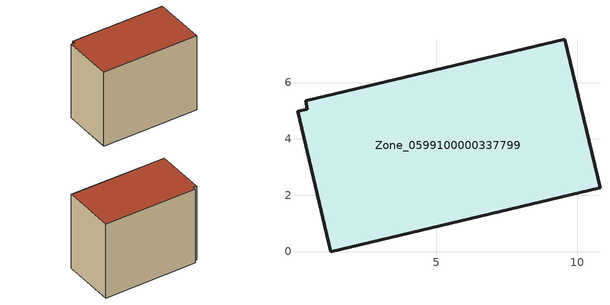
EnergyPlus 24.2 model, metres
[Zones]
Zone_0599100000337799
 floor ground (C_G): 10.81,2.27 1.25,0 0.07,4.98 0.42,5.06 0.36,5.35 9.56,7.53 z0
 wall outside (C_F): 10.81,2.27 9.56,7.53 0.36,5.35 0.42,5.06 0.07,4.98 1.25,0 10.81,2.27 z0:7.92
 roof outside (C_R): 1.25,0 10.81,2.27 9.56,7.53 0.36,5.35 0.42,5.06 0.07,4.98 z7.92
[BUILDING]
Pand.0599100000337799: North Axis=0; Terrain=City; Loads Convergence Tolerance Value=0.04; Temperature Convergence Tolerance Value=0.4; Solar Distribution=FullExterior; Maximum Number of Warmup Days=25; Minimum Number of Warmup Days=1
[Site:Location]
Rotterdam.The.Hague.AP_ZH_NLD Design_Conditions: Latitude=51.96; Longitude=4.45; Time Zone=1; Elevation=-4.5
[SITE:GROUNDTEMPERATURE:BUILDINGSURFACE]
18, 18, 18, 18, 18, 18, 18, 18, 18, 18, 18, 18
[MATERIAL] Thermal Absorptance=0.9; Solar Absorptance=0.7; Visible Absorptance=0.7
Name | Roughness | Thickness | Conductivity | Density | Specific Heat
G.TI.1975-1991 | MediumSmooth | 0.15 | 0.288461 | 540 | 1210
F.TI.1975-1991 | Rough | 0.3 | 0.230769 | 1920 | 840
R.TI.1975-1991 | MediumRough | 0.2 | 0.153846 | 1500 | 1000
[CONSTRUCTION]
C_G: G.TI.1975-1991
C_F: F.TI.1975-1991
C_R: R.TI.1975-1991
[ZONE]
Zone_0599100000337799: Type=1; Multiplier=1; Ceiling Height=Autocalculate; Volume=Autocalculate; Floor Area=autocalculate; Part of Total Floor Area=Yes
[ZONEINFILTRATION:DESIGNFLOWRATE]
Infil_Zone_0599100000337799: Zone or ZoneList or Space or SpaceList=Zone_0599100000337799; Schedule=AlwaysOn; Design Flow Rate Calculation Method=Flow/Area; Flow Rate per Floor Area=0.003; Constant Term Coefficient=1; Temperature Term Coefficient=0; Velocity Term Coefficient=0; Velocity Squared Term Coefficient=0
[HVACTEMPLATE:ZONE:IDEALLOADSAIRSYSTEM]
Zone_0599100000337799: Maximum Heating Supply Air Temperature=50; Minimum Cooling Supply Air Temperature=13; Maximum Heating Supply Air Humidity Ratio=0.0156; Minimum Cooling Supply Air Humidity Ratio=0.0077; Heating Limit=NoLimit; Cooling Limit=NoLimit; Dehumidification Control Type=ConstantSensibleHeatRatio; Cooling Sensible Heat Ratio=0.7; Dehumidification Setpoint=60; Humidification Control Type=None; Humidification Setpoint=30; Outdoor Air Method=None; Outdoor Air Flow Rate per Person=0.00944; Outdoor Air Flow Rate per Zone Floor Area=0; Outdoor Air Flow Rate per Zone=0; Demand Controlled Ventilation Type=None; Outdoor Air Economizer Type=NoEconomizer; Heat Recovery Type=None; Sensible Heat Recovery Effectiveness=0.7; Latent Heat Recovery Effectiveness=0.65
[ZONECONTROL:THERMOSTAT]
ThermostatControl_Zone_0599100000337799: Zone or ZoneList=Zone_0599100000337799; Control Type Schedule=DualSetpointControlType; Control 1=Thermostat_Zone_0599100000337799; Temperature Difference Between Cutout And Setpoint=0
[THERMOSTATSETPOINT:DUALSETPOINT]
Thermostat_Zone_0599100000337799: Heating Setpoint Temperature Schedule=HeatingSetpoint_Zone_0599100000337799; Cooling Setpoint Temperature Schedule=CoolingSetpoint_Zone_0599100000337799
[SCHEDULE:COMPACT]
HeatingSetpoint_Zone_0599100000337799: Through: 12/31, For: AllDays, Until: 24:00, 21
CoolingSetpoint_Zone_0599100000337799: Through: 12/31, For: AllDays, Until: 24:00, 24
DualSetpointControlType: Through: 12/31, For: AllDays, Until: 24:00, 4
AlwaysOn: Through: 12/31, For: AllDays, Until: 24:00, 1
